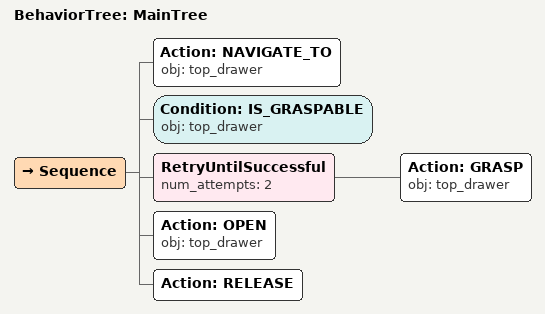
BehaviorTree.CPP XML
<root main_tree_to_execute="MainTree">
  <BehaviorTree ID="MainTree">
    <Sequence>
      <!-- Navigate to top_drawer -->
      <Action ID="NAVIGATE_TO" obj="top_drawer" />
      <!-- Check top_drawer is graspable before GRASP -->
      <Condition ID="IS_GRASPABLE" obj="top_drawer" />
      <!-- Retry GRASP top_drawer up to 2 attempts -->
      <RetryUntilSuccessful num_attempts="2">
        <!-- Grasp top_drawer -->
        <Action ID="GRASP" obj="top_drawer" />
      </RetryUntilSuccessful>
      <!-- Open top_drawer -->
      <Action ID="OPEN" obj="top_drawer" />
      <!-- Release -->
      <Action ID="RELEASE" />
    </Sequence>
  </BehaviorTree>
</root>
